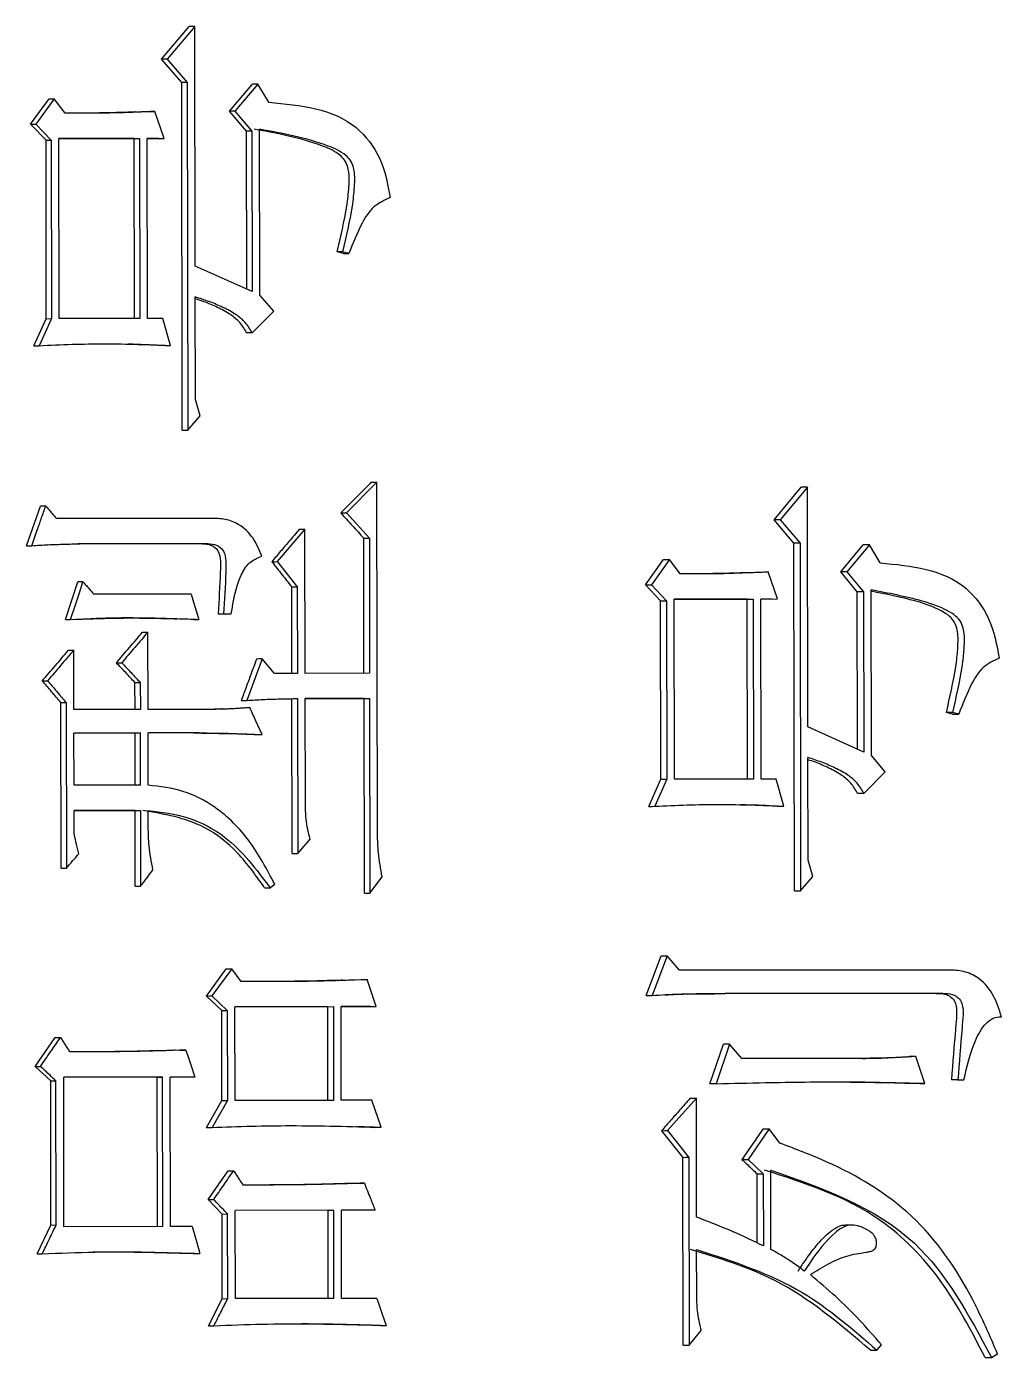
# Model space of a CAD drawing. Header units: millimetres. Extents: x 2104 to 4053, y 855 to 2233.
# Drawn here: x 2968.99 to 2974.85, y 1054.71 to 1062.7 of the extents above; entities that cross this region are included whole.
import ezdxf

# ---------------------------------------------------------------- set-up
doc = ezdxf.new("R2010")
doc.units = ezdxf.units.MM

msp = doc.modelspace()

# ---------------------------------------------------------------- linework, layer by layer
at = {"color": 7, "linetype": 'Continuous', "lineweight": 25}
for p, q in [((2969.8046, 1062.5059), (2969.9708, 1062.7008)), ((2970.0033, 1062.701), (2969.8369, 1062.5061)), ((2970.0057, 1061.2623), (2970.0033, 1062.701)), ((2969.8369, 1062.5061), (2969.8046, 1062.5059)), ((2969.9251, 1062.3654), (2969.8046, 1062.5059)), ((2969.8369, 1062.5061), (2969.9575, 1062.3656)), ((2969.9287, 1060.2777), (2969.9251, 1062.3654)), ((2969.9575, 1062.3656), (2969.9611, 1060.2779)), ((2970.212, 1062.1926), (2970.3502, 1062.355)), ((2970.3832, 1062.3553), (2970.2448, 1062.1929)), ((2970.4481, 1062.2472), (2970.3832, 1062.3553)), ((2969.0171, 1062.1156), (2969.1283, 1062.2672)), ((2969.1597, 1062.2674), (2969.0483, 1062.1159)), ((2969.2249, 1062.181), (2969.1597, 1062.2674)), ((2969.8191, 1062.0302), (2969.7632, 1062.1924)), ((2970.2448, 1062.1929), (2970.212, 1062.1926)), ((2970.3138, 1062.0738), (2970.212, 1062.1926)), ((2970.2448, 1062.1929), (2970.3467, 1062.074)), ((2969.1101, 1062.0184), (2969.0171, 1062.1156)), ((2969.0483, 1062.1159), (2969.1415, 1062.0186)), ((2969.6324, 1062.1883), (2969.7311, 1062.1921)), ((2970.3154, 1061.1258), (2970.3138, 1062.0738)), ((2970.3467, 1062.074), (2970.3483, 1061.1113)), ((2970.3946, 1061.0897), (2970.3929, 1062.0849)), ((2969.112, 1060.9475), (2969.1101, 1062.0184)), ((2969.1415, 1062.0186), (2969.1433, 1060.9477)), ((2969.188, 1062.0295), (2969.6708, 1062.03)), ((2969.6387, 1062.0298), (2969.188, 1062.0293)), ((2969.1898, 1060.9477), (2969.188, 1062.0295)), ((2969.6387, 1062.0298), (2969.6708, 1062.03)), ((2969.6406, 1060.948), (2969.6387, 1062.0298)), ((2969.6708, 1062.03), (2969.6726, 1060.9483)), ((2969.7172, 1062.03), (2969.8191, 1062.0302)), ((2969.719, 1060.9483), (2969.7172, 1062.03)), ((2969.7869, 1062.0299), (2969.7172, 1062.0299)), ((2969.7869, 1062.0299), (2969.8191, 1062.0302)), ((2970.8959, 1061.3388), (2970.859, 1061.3496)), ((2970.3483, 1061.1113), (2970.0057, 1061.2623)), ((2970.0071, 1060.4619), (2970.006, 1061.0784)), ((2970.4779, 1060.9924), (2970.3946, 1061.0897)), ((2969.0379, 1060.7851), (2969.112, 1060.9475)), ((2969.1433, 1060.9477), (2969.0692, 1060.7854)), ((2969.112, 1060.9475), (2969.1433, 1060.9477)), ((2969.6726, 1060.9483), (2969.1898, 1060.9477)), ((2969.8117, 1060.9484), (2969.719, 1060.9483)), ((2969.8583, 1060.7862), (2969.8117, 1060.9484)), ((2970.3487, 1060.8625), (2970.4779, 1060.9924)), ((2970.3487, 1060.8624), (2970.3158, 1060.8622)), ((2969.826, 1060.786), (2969.8583, 1060.7862)), ((2970.035, 1060.3645), (2970.0071, 1060.4619)), ((2969.9611, 1060.2779), (2970.035, 1060.3645)), ((2969.9287, 1060.2777), (2969.9611, 1060.2779)), ((2971.0978, 1059.9654), (2970.9138, 1059.7813)), ((2971.1014, 1057.856), (2971.0978, 1059.9654)), ((2973.4831, 1059.7405), (2973.6462, 1059.9353)), ((2973.6834, 1059.9356), (2973.5201, 1059.7407)), ((2973.6859, 1058.4969), (2973.6834, 1059.9356)), ((2968.9935, 1059.5844), (2969.0767, 1059.8224)), ((2970.1009, 1059.748), (2969.1733, 1059.747)), ((2970.9138, 1059.7813), (2971.0523, 1059.63)), ((2973.5201, 1059.7407), (2973.4831, 1059.7405)), ((2973.6014, 1059.5999), (2973.4831, 1059.7405)), ((2973.5201, 1059.7407), (2973.6386, 1059.6002)), ((2970.6648, 1059.6837), (2970.4989, 1059.4888)), ((2970.6663, 1058.8183), (2970.6648, 1059.6837)), ((2970.05, 1059.5963), (2969.3026, 1059.5955)), ((2970.0826, 1059.5966), (2969.3129, 1059.5957)), ((2970.0502, 1059.5963), (2970.0827, 1059.5966)), ((2971.0198, 1058.8185), (2971.0184, 1059.6298)), ((2971.0523, 1059.63), (2971.0537, 1058.8187)), ((2973.6049, 1057.5122), (2973.6014, 1059.5999)), ((2973.6386, 1059.6002), (2973.6421, 1057.5124)), ((2973.8828, 1059.4271), (2974.0184, 1059.5895)), ((2974.0562, 1059.5898), (2973.9204, 1059.4274)), ((2974.1198, 1059.4817), (2974.0562, 1059.5898)), ((2970.4989, 1059.4888), (2970.6193, 1059.3375)), ((2972.7101, 1059.3503), (2972.8193, 1059.5018)), ((2972.8554, 1059.5021), (2972.7461, 1059.3505)), ((2972.9195, 1059.4156), (2972.8554, 1059.5021)), ((2973.3069, 1059.4226), (2973.411, 1059.4267)), ((2973.5028, 1059.2647), (2973.4479, 1059.4269)), ((2973.9204, 1059.4274), (2973.8828, 1059.4271)), ((2973.9827, 1059.3082), (2973.8828, 1059.4271)), ((2973.9204, 1059.4274), (2974.0204, 1059.3085)), ((2969.2264, 1059.1411), (2969.3003, 1059.3683)), ((2970.5869, 1058.8182), (2970.586, 1059.3373)), ((2970.6193, 1059.3375), (2970.6202, 1058.8183)), ((2972.8014, 1059.253), (2972.7101, 1059.3503)), ((2972.7461, 1059.3505), (2972.8376, 1059.2532)), ((2974.0674, 1058.3241), (2974.0657, 1059.3193)), ((2969.9813, 1059.2936), (2969.397, 1059.2929)), ((2972.8033, 1058.1821), (2972.8014, 1059.253)), ((2972.8376, 1059.2532), (2972.8394, 1058.1823)), ((2972.8832, 1059.2641), (2973.3572, 1059.2646)), ((2973.3203, 1059.2643), (2972.8832, 1059.2639)), ((2972.8851, 1058.1824), (2972.8832, 1059.2641)), ((2973.3203, 1059.2643), (2973.3572, 1059.2646)), ((2973.3222, 1058.1826), (2973.3203, 1059.2643)), ((2973.3572, 1059.2646), (2973.359, 1058.1828)), ((2973.4027, 1059.2646), (2973.5028, 1059.2647)), ((2973.4045, 1058.1829), (2973.4027, 1059.2646)), ((2973.4657, 1059.2645), (2973.4027, 1059.2644)), ((2973.4657, 1059.2645), (2973.5028, 1059.2647)), ((2973.9843, 1058.3627), (2973.9827, 1059.3082)), ((2974.0204, 1059.3085), (2974.022, 1058.3457)), ((2970.1759, 1059.1748), (2970.1432, 1059.1745)), ((2970.1894, 1059.1746), (2970.1432, 1059.1745)), ((2970.1759, 1059.1748), (2970.2221, 1059.1748)), ((2970.1894, 1059.1746), (2970.2221, 1059.1748)), ((2969.2264, 1059.1411), (2969.2579, 1059.1413)), ((2969.9953, 1059.1419), (2969.8939, 1059.1456)), ((2969.9953, 1059.1419), (2970.0278, 1059.1422)), ((2969.723, 1058.601), (2969.7222, 1059.0661)), ((2969.2453, 1058.9572), (2969.2768, 1058.9575)), ((2969.2774, 1058.6005), (2969.2768, 1058.9575)), ((2970.4075, 1058.9046), (2970.3155, 1058.6557)), ((2970.4816, 1058.8181), (2970.4075, 1058.9046)), ((2969.6446, 1058.6007), (2969.6443, 1058.763)), ((2969.6763, 1058.7632), (2969.6766, 1058.6009)), ((2970.6202, 1058.8183), (2970.4816, 1058.8181)), ((2971.0537, 1058.8187), (2970.6663, 1058.8183)), ((2969.2011, 1057.6483), (2969.1994, 1058.6435)), ((2969.2309, 1058.6437), (2969.2326, 1057.6485)), ((2969.6766, 1058.6009), (2969.2774, 1058.6005)), ((2970.0288, 1058.6013), (2969.723, 1058.601)), ((2970.5887, 1057.7363), (2970.5871, 1058.6666)), ((2970.6204, 1058.6668), (2970.622, 1057.7366)), ((2970.6666, 1058.6669), (2971.0539, 1058.6673)), ((2971.0201, 1058.6671), (2970.6666, 1058.6667)), ((2970.6676, 1058.0395), (2970.6666, 1058.6669)), ((2971.0201, 1058.6671), (2971.0539, 1058.6673)), ((2971.0221, 1057.4988), (2971.0201, 1058.6671)), ((2971.0539, 1058.6673), (2971.0559, 1057.499)), ((2974.5536, 1058.5732), (2974.5174, 1058.584)), ((2969.2777, 1058.4599), (2969.6769, 1058.4603)), ((2969.6448, 1058.4601), (2969.2777, 1058.4597)), ((2969.2782, 1058.1462), (2969.2777, 1058.4599)), ((2969.6769, 1058.4603), (2969.6448, 1058.4601)), ((2969.6453, 1058.1464), (2969.6448, 1058.4601)), ((2969.6774, 1058.1466), (2969.6769, 1058.4603)), ((2970.029, 1058.4607), (2969.7232, 1058.4603)), ((2969.9965, 1058.4604), (2969.7232, 1058.4602)), ((2969.7238, 1058.1466), (2969.7232, 1058.4603)), ((2969.9965, 1058.4604), (2970.029, 1058.4607)), ((2970.0448, 1058.4598), (2969.9965, 1058.4604)), ((2974.022, 1058.3457), (2973.6859, 1058.4969)), ((2973.6872, 1057.6964), (2973.6862, 1058.313)), ((2974.1491, 1058.2269), (2974.0674, 1058.3241)), ((2974.0224, 1058.0969), (2974.1491, 1058.2269)), ((2969.6774, 1058.1466), (2969.2782, 1058.1462)), ((2972.7306, 1058.0198), (2972.8033, 1058.1821)), ((2972.8394, 1058.1823), (2972.7667, 1058.02)), ((2972.8033, 1058.1821), (2972.8394, 1058.1823)), ((2973.359, 1058.1828), (2972.8851, 1058.1824)), ((2973.4955, 1058.183), (2973.4045, 1058.1829)), ((2973.5413, 1058.0208), (2973.4955, 1058.183)), ((2974.0224, 1058.0969), (2973.9847, 1058.0967)), ((2969.2785, 1057.9947), (2969.6777, 1057.9952)), ((2969.6456, 1057.9949), (2969.2785, 1057.9945)), ((2969.2787, 1057.8541), (2969.2785, 1057.9947)), ((2969.6456, 1057.9949), (2969.6777, 1057.9952)), ((2969.6464, 1057.5406), (2969.6456, 1057.9949)), ((2969.6777, 1057.9952), (2969.6784, 1057.5408)), ((2969.7242, 1057.8979), (2969.724, 1057.9952)), ((2973.5042, 1058.0205), (2973.5413, 1058.0208)), ((2970.622, 1057.7366), (2970.6957, 1057.8232)), ((2970.5887, 1057.7363), (2970.622, 1057.7366)), ((2969.2011, 1057.6483), (2969.2326, 1057.6485)), ((2973.7147, 1057.5991), (2973.6872, 1057.6964)), ((2971.0559, 1057.499), (2971.1294, 1057.5965)), ((2973.6421, 1057.5124), (2973.7147, 1057.5991)), ((2969.6464, 1057.5406), (2969.6784, 1057.5408)), ((2970.423, 1057.5306), (2970.4561, 1057.5308)), ((2971.0221, 1057.4988), (2971.0559, 1057.499)), ((2973.6049, 1057.5122), (2973.6421, 1057.5124)), ((2972.7143, 1056.8839), (2972.8051, 1057.122)), ((2972.8412, 1057.1222), (2972.7503, 1056.8842)), ((2972.9144, 1057.0358), (2972.8412, 1057.1222)), ((2970.0731, 1056.8812), (2970.193, 1057.0436)), ((2970.2258, 1057.0438), (2970.1058, 1056.8814)), ((2970.2814, 1056.9682), (2970.2258, 1057.0438)), ((2974.5404, 1057.0373), (2972.9144, 1057.0358)), ((2970.8659, 1056.9752), (2971.0045, 1056.9795)), ((2971.0939, 1056.8176), (2971.0384, 1056.9798)), ((2970.1657, 1056.7948), (2970.0731, 1056.8812)), ((2970.1058, 1056.8814), (2970.1984, 1056.795)), ((2972.7143, 1056.8839), (2972.7503, 1056.8842)), ((2973.1516, 1056.8952), (2973.1265, 1056.8952)), ((2974.4571, 1056.8964), (2973.1516, 1056.8952)), ((2973.1516, 1056.8952), (2973.1882, 1056.8954)), ((2974.4954, 1056.8967), (2973.1882, 1056.8954)), ((2974.4588, 1056.8964), (2974.4971, 1056.8967)), ((2970.1666, 1056.2539), (2970.1657, 1056.7948)), ((2970.1984, 1056.795), (2970.1994, 1056.2541)), ((2970.2447, 1056.8167), (2970.8358, 1056.8173)), ((2970.8023, 1056.8171), (2970.2447, 1056.8165)), ((2970.2456, 1056.2542), (2970.2447, 1056.8167)), ((2970.8023, 1056.8171), (2970.8358, 1056.8173)), ((2970.8032, 1056.2546), (2970.8023, 1056.8171)), ((2970.8358, 1056.8173), (2970.8368, 1056.2548)), ((2970.8819, 1056.8174), (2971.0939, 1056.8176)), ((2970.8829, 1056.2549), (2970.8819, 1056.8174)), ((2971.06, 1056.8173), (2970.8819, 1056.8172)), ((2971.06, 1056.8173), (2971.0939, 1056.8176)), ((2969.0453, 1056.4582), (2969.1657, 1056.6314)), ((2969.9165, 1056.5565), (2969.9489, 1056.5567)), ((2973.0979, 1056.3543), (2973.1794, 1056.5923)), ((2973.216, 1056.5926), (2973.1344, 1056.3545)), ((2973.289, 1056.5061), (2973.216, 1056.5926)), ((2969.0453, 1056.4582), (2969.0766, 1056.4584)), ((2969.1383, 1056.3718), (2969.0453, 1056.4582)), ((2974.0342, 1056.5068), (2973.289, 1056.5061)), ((2974.3332, 1056.5179), (2974.2951, 1056.5177)), ((2974.3878, 1056.3557), (2974.3332, 1056.5179)), ((2969.1383, 1056.3718), (2969.1697, 1056.372)), ((2969.1398, 1055.5064), (2969.1383, 1056.3718)), ((2969.1712, 1055.5066), (2969.1697, 1056.372)), ((2969.8102, 1056.3943), (2969.2162, 1056.3937)), ((2969.778, 1056.3941), (2969.2162, 1056.3935)), ((2969.2177, 1055.4959), (2969.2162, 1056.3937)), ((2969.778, 1056.3941), (2969.8102, 1056.3943)), ((2969.7795, 1055.4963), (2969.778, 1056.3941)), ((2969.8117, 1055.4965), (2969.8102, 1056.3943)), ((2970.0047, 1056.3945), (2969.8565, 1056.3944)), ((2969.8581, 1055.4966), (2969.8565, 1056.3944)), ((2969.9723, 1056.3943), (2969.8565, 1056.3942)), ((2970.0047, 1056.3945), (2969.9723, 1056.3943)), ((2974.5867, 1056.3775), (2974.5483, 1056.3773)), ((2974.5844, 1056.3773), (2974.5483, 1056.3773)), ((2974.5844, 1056.3773), (2974.6229, 1056.3776)), ((2974.5867, 1056.3775), (2974.6229, 1056.3776)), ((2973.1344, 1056.3545), (2973.0979, 1056.3543)), ((2974.3878, 1056.3557), (2974.3496, 1056.3555)), ((2970.0745, 1056.0915), (2970.1666, 1056.2539)), ((2970.1994, 1056.2541), (2970.1071, 1056.0918)), ((2970.1666, 1056.2539), (2970.1994, 1056.2541)), ((2970.8368, 1056.2548), (2970.2456, 1056.2542)), ((2971.0672, 1056.255), (2970.8829, 1056.2549)), ((2971.1228, 1056.0928), (2971.0672, 1056.255)), ((2973.0161, 1056.2678), (2972.843, 1056.073)), ((2973.0173, 1055.5539), (2973.0161, 1056.2678)), ((2971.0888, 1056.0926), (2971.1228, 1056.0928)), ((2972.843, 1056.073), (2972.9711, 1055.9108)), ((2973.4536, 1056.0844), (2973.3265, 1055.9004)), ((2973.5174, 1055.9979), (2973.4536, 1056.0844)), ((2972.9366, 1054.7856), (2972.9347, 1055.9106)), ((2972.9711, 1055.9108), (2972.973, 1054.7858)), ((2973.3265, 1055.9004), (2973.4177, 1055.8139)), ((2970.0845, 1055.6589), (2970.2043, 1055.8321)), ((2973.3815, 1055.3984), (2973.3808, 1055.8137)), ((2973.4177, 1055.8139), (2973.4184, 1055.3812)), ((2973.4639, 1055.3596), (2973.4631, 1055.8356)), ((2970.9428, 1055.7559), (2970.9882, 1055.7572)), ((2970.9882, 1055.7572), (2971.022, 1055.7574)), ((2970.0845, 1055.6589), (2970.1171, 1055.6591)), ((2970.1678, 1055.5724), (2970.0845, 1055.6589)), ((2970.1678, 1055.5724), (2970.2005, 1055.5726)), ((2970.1687, 1055.064), (2970.1678, 1055.5724)), ((2970.2014, 1055.0642), (2970.2005, 1055.5726)), ((2970.8379, 1055.595), (2970.2467, 1055.5943)), ((2970.8043, 1055.5947), (2970.2467, 1055.5941)), ((2970.2476, 1055.0643), (2970.2467, 1055.5943)), ((2970.8043, 1055.5947), (2970.8379, 1055.595)), ((2970.8052, 1055.0647), (2970.8043, 1055.5947)), ((2970.8388, 1055.0649), (2970.8379, 1055.595)), ((2971.0868, 1055.5952), (2970.884, 1055.595)), ((2970.8849, 1055.065), (2970.884, 1055.595)), ((2971.0529, 1055.595), (2970.884, 1055.5948)), ((2971.0868, 1055.5952), (2971.0529, 1055.595)), ((2969.0565, 1055.3332), (2969.1398, 1055.5064)), ((2969.1398, 1055.5064), (2969.1712, 1055.5066)), ((2969.8117, 1055.4965), (2969.2177, 1055.4959)), ((2969.9877, 1055.4967), (2969.8581, 1055.4966)), ((2973.9491, 1055.5062), (2973.9112, 1055.5059)), ((2970.0018, 1055.3343), (2970.0343, 1055.3345)), ((2973.0181, 1055.0888), (2973.0176, 1055.3591)), ((2970.0858, 1054.9017), (2970.1687, 1055.064)), ((2970.1687, 1055.064), (2970.2014, 1055.0642)), ((2970.8388, 1055.0649), (2970.2476, 1055.0643)), ((2971.0969, 1055.0652), (2970.8849, 1055.065)), ((2971.1185, 1054.9027), (2971.1524, 1054.903)), ((2972.973, 1054.7858), (2973.0458, 1054.8724)), ((2972.9366, 1054.7856), (2972.973, 1054.7858)), ((2974.1007, 1054.7545), (2974.1278, 1054.787)), ((2974.0628, 1054.7542), (2974.1006, 1054.7545)), ((2974.7496, 1054.7116), (2974.7883, 1054.7119)), ((2974.7883, 1054.7119), (2974.8243, 1054.7335))]:
    msp.add_line(p, q, dxfattribs=at)
at = {"color": 7, "linetype": 'Continuous', "lineweight": 25, "flags": 128}
for points in [[(2970.0033, 1062.701), (2969.9851, 1062.7009), (2969.9708, 1062.7008)], [(2969.9575, 1062.3656), (2969.9394, 1062.3655), (2969.9251, 1062.3654)], [(2970.3832, 1062.3553), (2970.3647, 1062.3552), (2970.3502, 1062.355)], [(2969.1283, 1062.2672), (2969.1459, 1062.2673), (2969.1597, 1062.2674)], [(2969.7311, 1062.1921), (2969.7491, 1062.1923), (2969.7632, 1062.1924)], [(2969.0171, 1062.1156), (2969.0346, 1062.1158), (2969.0483, 1062.1159)], [(2970.3467, 1062.074), (2970.3282, 1062.0739), (2970.3138, 1062.0738)], [(2969.1101, 1062.0184), (2969.1277, 1062.0185), (2969.1415, 1062.0186)], [(2970.8927, 1061.3498), (2970.879, 1061.3497), (2970.869, 1061.3496), (2970.859, 1061.3496)], [(2970.8959, 1061.3388), (2970.9095, 1061.3389), (2970.9195, 1061.339), (2970.9295, 1061.339)], [(2969.0379, 1060.7851), (2969.0555, 1060.7853), (2969.0692, 1060.7854)], [(2971.0639, 1059.9652), (2971.0828, 1059.9653), (2971.0978, 1059.9654)], [(2973.6834, 1059.9356), (2973.6626, 1059.9354), (2973.6462, 1059.9353)], [(2969.1081, 1059.8227), (2969.0905, 1059.8225), (2969.0767, 1059.8224)], [(2970.8801, 1059.7811), (2970.899, 1059.7812), (2970.9138, 1059.7813)], [(2970.6315, 1059.6835), (2970.6502, 1059.6836), (2970.6648, 1059.6837)], [(2968.9935, 1059.5844), (2969.011, 1059.5845), (2969.0248, 1059.5846)], [(2971.0184, 1059.6298), (2971.0374, 1059.6299), (2971.0523, 1059.63)], [(2973.6386, 1059.6002), (2973.6177, 1059.6), (2973.6014, 1059.5999)], [(2974.0562, 1059.5898), (2974.035, 1059.5896), (2974.0184, 1059.5895)], [(2970.4658, 1059.4886), (2970.4844, 1059.4887), (2970.4989, 1059.4888)], [(2972.8193, 1059.5018), (2972.8395, 1059.502), (2972.8554, 1059.5021)], [(2973.411, 1059.4267), (2973.4317, 1059.4268), (2973.4479, 1059.4269)], [(2969.2579, 1059.1413), (2969.2887, 1059.2359), (2969.3103, 1059.3022), (2969.3319, 1059.3686)], [(2969.3319, 1059.3686), (2969.3142, 1059.3684), (2969.3003, 1059.3683)], [(2970.586, 1059.3373), (2970.6046, 1059.3374), (2970.6193, 1059.3375)], [(2972.7101, 1059.3503), (2972.7303, 1059.3504), (2972.7461, 1059.3505)], [(2969.9813, 1059.2936), (2969.9959, 1059.246), (2970.0119, 1059.1941), (2970.0278, 1059.1422)], [(2972.8014, 1059.253), (2972.8217, 1059.2531), (2972.8376, 1059.2532)], [(2974.0204, 1059.3085), (2973.9993, 1059.3083), (2973.9827, 1059.3082)], [(2969.6901, 1059.0659), (2969.7081, 1059.066), (2969.7222, 1059.0661)], [(2969.5329, 1058.8818), (2969.5508, 1058.8819), (2969.5648, 1058.8821)], [(2970.4075, 1058.9046), (2970.3891, 1058.9045), (2970.3745, 1058.9044)], [(2969.0878, 1058.7732), (2969.1054, 1058.7733), (2969.1191, 1058.7734)], [(2969.6443, 1058.763), (2969.6622, 1058.7631), (2969.6763, 1058.7632)], [(2969.1994, 1058.6435), (2969.2171, 1058.6436), (2969.2309, 1058.6437)], [(2970.2826, 1058.6555), (2970.301, 1058.6556), (2970.3155, 1058.6557)], [(2970.3012, 1058.6122), (2970.3196, 1058.6123), (2970.3341, 1058.6124)], [(2974.5558, 1058.5842), (2974.5402, 1058.5841), (2974.5288, 1058.5841), (2974.5174, 1058.584)], [(2974.5536, 1058.5732), (2974.5692, 1058.5733), (2974.5806, 1058.5734), (2974.592, 1058.5734)], [(2970.4083, 1058.4503), (2970.3898, 1058.4501), (2970.3753, 1058.45)], [(2972.7306, 1058.0198), (2972.7508, 1058.0199), (2972.7667, 1058.02)], [(2969.3068, 1057.7351), (2969.2953, 1057.7837), (2969.287, 1057.8189), (2969.2787, 1057.8541)], [(2970.4561, 1057.5308), (2970.4699, 1057.5417), (2970.4838, 1057.5525)], [(2972.8051, 1057.122), (2972.8253, 1057.1221), (2972.8412, 1057.1222)], [(2970.193, 1057.0436), (2970.2114, 1057.0437), (2970.2258, 1057.0438)], [(2971.0045, 1056.9795), (2971.0235, 1056.9797), (2971.0384, 1056.9798)], [(2970.0731, 1056.8812), (2970.0914, 1056.8813), (2970.1058, 1056.8814)], [(2970.1657, 1056.7948), (2970.184, 1056.7949), (2970.1984, 1056.795)], [(2969.1657, 1056.6314), (2969.1833, 1056.6316), (2969.1972, 1056.6317)], [(2969.9489, 1056.5567), (2969.9651, 1056.5098), (2969.9813, 1056.4628), (2970.0047, 1056.3945)], [(2973.216, 1056.5926), (2973.1955, 1056.5924), (2973.1794, 1056.5923)], [(2972.9797, 1056.2676), (2973, 1056.2677), (2973.0161, 1056.2678)], [(2970.0745, 1056.0915), (2970.0928, 1056.0917), (2970.1071, 1056.0918)], [(2972.8069, 1056.0727), (2972.8271, 1056.0729), (2972.843, 1056.073)], [(2973.4166, 1056.0841), (2973.4373, 1056.0843), (2973.4536, 1056.0844)], [(2972.9711, 1055.9108), (2972.9507, 1055.9107), (2972.9347, 1055.9106)], [(2973.2897, 1055.9001), (2973.3103, 1055.9003), (2973.3265, 1055.9004)], [(2970.2043, 1055.8321), (2970.2227, 1055.8322), (2970.2371, 1055.8323)], [(2973.3808, 1055.8137), (2973.4014, 1055.8138), (2973.4177, 1055.8139)], [(2969.9877, 1055.4967), (2970.0015, 1055.4488), (2970.0152, 1055.401), (2970.0343, 1055.3345)], [(2969.0565, 1055.3332), (2969.074, 1055.3334), (2969.0878, 1055.3335)], [(2971.0969, 1055.0652), (2971.113, 1055.0182), (2971.1291, 1054.9712), (2971.1524, 1054.903)], [(2970.0858, 1054.9017), (2970.104, 1054.9018), (2970.1184, 1054.9019)]]:
    msp.add_lwpolyline(points, dxfattribs=at)
at = {"color": 7, "linetype": 'Continuous', "lineweight": 25}
for points, knots in [([(2969.7632, 1062.1924), (2969.693, 1062.1889), (2969.5683, 1062.1827), (2969.3888, 1062.1807), (2969.2795, 1062.1809), (2969.2249, 1062.181)], [0, 0, 0, 0, 0.39197, 0.69595, 1, 1, 1, 1]), ([(2970.4481, 1062.2472), (2970.6395, 1062.2292), (2970.9091, 1062.204), (2971.1319, 1061.915), (2971.1622, 1061.756), (2971.1777, 1061.6746)], [0, 0, 0, 0, 0.544628, 0.767125, 1, 1, 1, 1]), ([(2969.6519, 1062.1887), (2969.6519, 1062.1887), (2969.6519, 1062.1887), (2969.6515, 1062.1887), (2969.6494, 1062.1886), (2969.5931, 1062.1864), (2969.4823, 1062.1829), (2969.3681, 1062.1815), (2969.3013, 1062.1811), (2969.2724, 1062.181), (2969.2597, 1062.181), (2969.2551, 1062.1809), (2969.2542, 1062.1809), (2969.2534, 1062.1809)], [0, 0, 0, 0, 0.000511, 0.001893, 0.008249, 0.026235, 0.445153, 0.698737, 0.824843, 0.901235, 0.920214, 0.937388, 1, 1, 1, 1]), ([(2970.859, 1061.3496), (2970.8807, 1061.4404), (2970.9114, 1061.5691), (2970.9309, 1061.7388), (2970.9332, 1061.8338), (2970.9075, 1061.8984), (2970.8579, 1061.948), (2970.6764, 1062.028), (2970.4987, 1062.0598), (2970.3599, 1062.0846)], [0, 0, 0, 0, 0.238634, 0.338047, 0.438194, 0.475532, 0.512995, 0.619423, 1, 1, 1, 1]), ([(2970.8927, 1061.3498), (2970.9144, 1061.4406), (2970.9451, 1061.5693), (2970.9646, 1061.7389), (2970.9669, 1061.8339), (2970.9413, 1061.8985), (2970.8918, 1061.9481), (2970.71, 1062.0282), (2970.5321, 1062.06), (2970.3929, 1062.0849)], [0, 0, 0, 0, 0.238484, 0.337767, 0.437779, 0.475122, 0.512592, 0.618724, 1, 1, 1, 1]), ([(2971.1777, 1061.6746), (2971.1428, 1061.659), (2971.0713, 1061.6269), (2970.992, 1061.4993), (2970.9534, 1061.4002), (2970.9295, 1061.339)], [0, 0, 0, 0, 0.2676, 0.548585, 1, 1, 1, 1]), ([(2970.9295, 1061.339), (2970.9265, 1061.3399), (2970.9188, 1061.3422), (2970.9065, 1061.3458), (2970.8973, 1061.3485), (2970.8927, 1061.3498)], [0, 0, 0, 0, 0.249993, 0.625002, 1, 1, 1, 1]), ([(2970.3487, 1060.8624), (2970.3358, 1060.8841), (2970.3103, 1060.9269), (2970.2479, 1060.9773), (2970.1737, 1061.0165), (2970.0908, 1061.051), (2970.0343, 1061.0693), (2970.006, 1061.0784)], [0, 0, 0, 0, 0.176065, 0.348002, 0.566634, 0.783694, 1, 1, 1, 1]), ([(2970.3158, 1060.8622), (2970.3029, 1060.8838), (2970.2774, 1060.9266), (2970.2151, 1060.9771), (2970.141, 1061.0162), (2970.0689, 1061.0466), (2970.0233, 1061.0615), (2970.006, 1061.0672)], [0, 0, 0, 0, 0.1921901, 0.3798102, 0.6183273, 0.855105, 1, 1, 1, 1]), ([(2969.0692, 1060.7854), (2969.1349, 1060.7884), (2969.2664, 1060.7946), (2969.4637, 1060.7979), (2969.6611, 1060.7941), (2969.7926, 1060.7888), (2969.8583, 1060.7862)], [0, 0, 0, 0, 0.249584, 0.499194, 0.74954, 1, 1, 1, 1]), ([(2969.826, 1060.786), (2969.7612, 1060.7892), (2969.6868, 1060.7929), (2969.6123, 1060.7939), (2969.6028, 1060.794)], [0, 0, 0, 0, 0.8722644, 1, 1, 1, 1]), ([(2971.0639, 1059.9652), (2971.041, 1059.9423), (2970.999, 1059.9002), (2970.9378, 1059.8388), (2970.8993, 1059.8003), (2970.8801, 1059.7811)], [0, 0, 0, 0, 0.37251, 0.686255, 1, 1, 1, 1]), ([(2969.0248, 1059.5846), (2969.0357, 1059.6159), (2969.0551, 1059.6712), (2969.0828, 1059.7505), (2969.0996, 1059.7986), (2969.1081, 1059.8227)], [0, 0, 0, 0, 0.394054, 0.697027, 1, 1, 1, 1]), ([(2969.1081, 1059.8227), (2969.1135, 1059.8164), (2969.1244, 1059.8037), (2969.1407, 1059.7848), (2969.157, 1059.7659), (2969.1678, 1059.7533), (2969.1733, 1059.747)], [0, 0, 0, 0, 0.25, 0.5, 0.75, 1, 1, 1, 1]), ([(2970.4065, 1059.5212), (2970.3906, 1059.5593), (2970.3593, 1059.6343), (2970.2784, 1059.7121), (2970.1872, 1059.7474), (2970.1296, 1059.7478), (2970.1009, 1059.748)], [0, 0, 0, 0, 0.2915358, 0.5725288, 0.7872385, 1, 1, 1, 1]), ([(2970.8801, 1059.7811), (2970.9032, 1059.7559), (2970.9493, 1059.7054), (2970.9954, 1059.655), (2971.0184, 1059.6298)], [0, 0, 0, 0, 0.5, 1, 1, 1, 1]), ([(2970.6315, 1059.6835), (2970.6105, 1059.6587), (2970.5724, 1059.6139), (2970.5171, 1059.5489), (2970.4829, 1059.5087), (2970.4658, 1059.4886)], [0, 0, 0, 0, 0.380988, 0.690494, 1, 1, 1, 1]), ([(2969.0248, 1059.5846), (2969.0576, 1059.5867), (2969.1221, 1059.5907), (2969.2182, 1059.5941), (2969.2813, 1059.5952), (2969.3129, 1059.5957)], [0, 0, 0, 0, 0.342501, 0.6712, 1, 1, 1, 1]), ([(2970.05, 1059.5963), (2970.0674, 1059.5955), (2970.1025, 1059.5938), (2970.1505, 1059.5552), (2970.1591, 1059.4905), (2970.1554, 1059.3646), (2970.1486, 1059.2586), (2970.1432, 1059.1745)], [0, 0, 0, 0, 0.110602, 0.223798, 0.354665, 0.487682, 1, 1, 1, 1]), ([(2970.0826, 1059.5966), (2970.1, 1059.5957), (2970.1351, 1059.5941), (2970.1832, 1059.5554), (2970.1918, 1059.4907), (2970.1882, 1059.3648), (2970.1813, 1059.2589), (2970.1759, 1059.1748)], [0, 0, 0, 0, 0.110716, 0.223974, 0.35482, 0.487804, 1, 1, 1, 1]), ([(2970.2221, 1059.1748), (2970.2357, 1059.2538), (2970.2545, 1059.3631), (2970.3257, 1059.4892), (2970.3801, 1059.5107), (2970.4065, 1059.5212)], [0, 0, 0, 0, 0.573316, 0.79235, 1, 1, 1, 1]), ([(2970.4658, 1059.4886), (2970.476, 1059.4758), (2970.4962, 1059.4503), (2970.5363, 1059.3999), (2970.5662, 1059.3622), (2970.586, 1059.3373)], [0, 0, 0, 0, 0.252881, 0.505763, 1, 1, 1, 1]), ([(2974.1198, 1059.4816), (2974.3075, 1059.4637), (2974.572, 1059.4384), (2974.7904, 1059.1494), (2974.8201, 1058.9903), (2974.8353, 1058.909)], [0, 0, 0, 0, 0.544628, 0.767125, 1, 1, 1, 1]), ([(2973.4479, 1059.4269), (2973.379, 1059.4235), (2973.2566, 1059.4173), (2973.0804, 1059.4154), (2972.9731, 1059.4155), (2972.9195, 1059.4156)], [0, 0, 0, 0, 0.39197, 0.69595, 1, 1, 1, 1]), ([(2973.3201, 1059.4227), (2973.3201, 1059.4227), (2973.3201, 1059.4227), (2973.3191, 1059.4226), (2973.2747, 1059.421), (2973.1587, 1059.4172), (2973.0491, 1059.416), (2972.984, 1059.4157), (2972.9599, 1059.4156), (2972.9509, 1059.4156), (2972.9486, 1059.4156), (2972.9482, 1059.4155), (2972.9479, 1059.4155)], [0, 0, 0, 0, 0.0029671, 0.0079837, 0.0138587, 0.4315314, 0.7221902, 0.8365004, 0.9048639, 0.9215303, 0.9383366, 1, 1, 1, 1]), ([(2969.3319, 1059.3686), (2969.3373, 1059.3623), (2969.3482, 1059.3497), (2969.3645, 1059.3308), (2969.3807, 1059.3118), (2969.3916, 1059.2992), (2969.397, 1059.2929)], [0, 0, 0, 0, 0.25, 0.5, 0.75, 1, 1, 1, 1]), ([(2974.5558, 1058.5842), (2974.577, 1058.6748), (2974.6026, 1058.7843), (2974.6215, 1058.9268), (2974.628, 1059.0079), (2974.6245, 1059.0881), (2974.5934, 1059.1481), (2974.5126, 1059.2081), (2974.3337, 1059.2682), (2974.1685, 1059.2997), (2974.0657, 1059.3193)], [0, 0, 0, 0, 0.23813, 0.287988, 0.366961, 0.446683, 0.487555, 0.537236, 0.712014, 1, 1, 1, 1]), ([(2974.5174, 1058.584), (2974.5386, 1058.6745), (2974.5642, 1058.7841), (2974.583, 1058.9266), (2974.5896, 1059.0077), (2974.586, 1059.0879), (2974.555, 1059.1479), (2974.4742, 1059.2079), (2974.3079, 1059.2641), (2974.1556, 1059.2935), (2974.0657, 1059.3108)], [0, 0, 0, 0, 0.247038, 0.298797, 0.38071, 0.463398, 0.505815, 0.557369, 0.738664, 1, 1, 1, 1]), ([(2969.2579, 1059.1413), (2969.3388, 1059.1456), (2969.5076, 1059.1544), (2969.7204, 1059.1525), (2969.8961, 1059.1471), (2969.9839, 1059.1438), (2970.0278, 1059.1422)], [0, 0, 0, 0, 0.314792, 0.657213, 0.8286, 1, 1, 1, 1]), ([(2969.3217, 1059.1442), (2969.3217, 1059.1442), (2969.3217, 1059.1442), (2969.3219, 1059.1442), (2969.3229, 1059.1442), (2969.3275, 1059.1443), (2969.3671, 1059.1457), (2969.4443, 1059.1482), (2969.5327, 1059.1501), (2969.623, 1059.151), (2969.6999, 1059.1505), (2969.7787, 1059.1491), (2969.8389, 1059.1475), (2969.8736, 1059.1463), (2969.8973, 1059.1455)], [0, 0, 0, 0, 0.000557, 0.001592, 0.003956, 0.010433, 0.031511, 0.219847, 0.388975, 0.477914, 0.683508, 0.811935, 0.871568, 1, 1, 1, 1]), ([(2969.5329, 1058.8818), (2969.5591, 1058.9125), (2969.6115, 1058.9739), (2969.6639, 1059.0352), (2969.6901, 1059.0659)], [0, 0, 0, 0, 0.5, 1, 1, 1, 1]), ([(2969.7222, 1059.0661), (2969.696, 1059.0354), (2969.6435, 1058.9741), (2969.5911, 1058.9127), (2969.5648, 1058.8821)], [0, 0, 0, 0, 0.5, 1, 1, 1, 1]), ([(2969.0878, 1058.7732), (2969.1141, 1058.8038), (2969.1666, 1058.8652), (2969.2191, 1058.9266), (2969.2453, 1058.9572)], [0, 0, 0, 0, 0.5, 1, 1, 1, 1]), ([(2969.2768, 1058.9575), (2969.2506, 1058.9268), (2969.198, 1058.8654), (2969.1454, 1058.8041), (2969.1191, 1058.7734)], [0, 0, 0, 0, 0.5, 1, 1, 1, 1]), ([(2969.6443, 1058.763), (2969.6257, 1058.7828), (2969.5886, 1058.8224), (2969.5515, 1058.862), (2969.5329, 1058.8818)], [0, 0, 0, 0, 0.500001, 1, 1, 1, 1]), ([(2969.5648, 1058.8821), (2969.5834, 1058.8622), (2969.6206, 1058.8226), (2969.6578, 1058.783), (2969.6763, 1058.7632)], [0, 0, 0, 0, 0.500001, 1, 1, 1, 1]), ([(2970.3745, 1058.9044), (2970.3631, 1058.8733), (2970.342, 1058.8163), (2970.3114, 1058.7334), (2970.2922, 1058.6814), (2970.2826, 1058.6555)], [0, 0, 0, 0, 0.374076, 0.687038, 1, 1, 1, 1]), ([(2974.8353, 1058.909), (2974.8011, 1058.8934), (2974.7309, 1058.8613), (2974.6533, 1058.7337), (2974.6154, 1058.6346), (2974.592, 1058.5734)], [0, 0, 0, 0, 0.2676, 0.548585, 1, 1, 1, 1]), ([(2969.1994, 1058.6435), (2969.1808, 1058.6651), (2969.1436, 1058.7083), (2969.1064, 1058.7515), (2969.0878, 1058.7732)], [0, 0, 0, 0, 0.500001, 1, 1, 1, 1]), ([(2969.1191, 1058.7734), (2969.1378, 1058.7518), (2969.175, 1058.7085), (2969.2123, 1058.6653), (2969.2309, 1058.6437)], [0, 0, 0, 0, 0.500001, 1, 1, 1, 1]), ([(2970.3341, 1058.6124), (2970.2997, 1058.6098), (2970.2318, 1058.6046), (2970.1299, 1058.6019), (2970.0625, 1058.6015), (2970.0288, 1058.6013)], [0, 0, 0, 0, 0.338395, 0.669103, 1, 1, 1, 1]), ([(2970.1708, 1058.6047), (2970.1613, 1058.6042), (2970.1408, 1058.6033), (2970.1115, 1058.6023), (2970.0958, 1058.6018)], [0, 0, 0, 0, 0.463115, 1, 1, 1, 1]), ([(2970.1704, 1058.605), (2970.1802, 1058.6054), (2970.2239, 1058.607), (2970.2675, 1058.6099), (2970.3012, 1058.6122)], [0, 0, 0, 0, 0.226005, 1, 1, 1, 1]), ([(2970.3155, 1058.6557), (2970.3477, 1058.6577), (2970.4147, 1058.6619), (2970.5163, 1058.6653), (2970.5857, 1058.6663), (2970.6204, 1058.6668)], [0, 0, 0, 0, 0.3172732, 0.6585793, 1, 1, 1, 1]), ([(2970.4083, 1058.4503), (2970.3959, 1058.4773), (2970.3712, 1058.5314), (2970.3465, 1058.5854), (2970.3341, 1058.6124)], [0, 0, 0, 0, 0.5000008, 1, 1, 1, 1]), ([(2974.592, 1058.5734), (2974.589, 1058.5743), (2974.5815, 1058.5766), (2974.5694, 1058.5802), (2974.5604, 1058.5829), (2974.5558, 1058.5842)], [0, 0, 0, 0, 0.2499925, 0.6250015, 1, 1, 1, 1]), ([(2970.029, 1058.4607), (2970.0693, 1058.4603), (2970.1527, 1058.4595), (2970.2792, 1058.4551), (2970.3653, 1058.4519), (2970.4083, 1058.4503)], [0, 0, 0, 0, 0.318395, 0.659185, 1, 1, 1, 1]), ([(2970.0432, 1058.46), (2970.0522, 1058.4598), (2970.0725, 1058.4596), (2970.1244, 1058.4587), (2970.1628, 1058.4575), (2970.1912, 1058.4567)], [0, 0, 0, 0, 0.168179, 0.382455, 1, 1, 1, 1]), ([(2970.3753, 1058.45), (2970.3355, 1058.4516), (2970.2729, 1058.4541), (2970.2101, 1058.456), (2970.1873, 1058.4567)], [0, 0, 0, 0, 0.635547, 1, 1, 1, 1]), ([(2974.0224, 1058.0969), (2974.0097, 1058.1186), (2973.9847, 1058.1613), (2973.9235, 1058.2118), (2973.8507, 1058.2511), (2973.7694, 1058.2855), (2973.7139, 1058.3038), (2973.6862, 1058.313)], [0, 0, 0, 0, 0.176065, 0.348002, 0.566634, 0.783694, 1, 1, 1, 1]), ([(2973.9847, 1058.0967), (2973.9721, 1058.1183), (2973.947, 1058.1611), (2973.886, 1058.2116), (2973.8132, 1058.2507), (2973.7443, 1058.2804), (2973.7014, 1058.2948), (2973.6862, 1058.2999)], [0, 0, 0, 0, 0.195195, 0.385749, 0.627995, 0.868475, 1, 1, 1, 1]), ([(2970.4838, 1057.5525), (2970.4369, 1057.6415), (2970.3445, 1057.8171), (2970.1515, 1058.0099), (2969.9366, 1058.1221), (2969.7944, 1058.1385), (2969.7238, 1058.1466)], [0, 0, 0, 0, 0.289657, 0.571456, 0.787204, 1, 1, 1, 1]), ([(2970.6957, 1057.8232), (2970.6865, 1057.8629), (2970.6699, 1057.934), (2970.6683, 1058.0072), (2970.6676, 1058.0395)], [0, 0, 0, 0, 0.558835, 1, 1, 1, 1]), ([(2970.423, 1057.5306), (2970.3721, 1057.6029), (2970.2716, 1057.7457), (2970.0294, 1057.9375), (2969.819, 1057.9733), (2969.6919, 1057.995)], [0, 0, 0, 0, 0.2890797, 0.570701, 1, 1, 1, 1]), ([(2969.724, 1057.9952), (2969.8046, 1057.9853), (2969.9669, 1057.9652), (2970.2382, 1057.8218), (2970.3728, 1057.642), (2970.4561, 1057.5308)], [0, 0, 0, 0, 0.273464, 0.551009, 1, 1, 1, 1]), ([(2972.7667, 1058.02), (2972.8312, 1058.0231), (2972.9602, 1058.0292), (2973.1539, 1058.0325), (2973.3477, 1058.0286), (2973.4767, 1058.0234), (2973.5413, 1058.0208)], [0, 0, 0, 0, 0.2495838, 0.499194, 0.74954, 1, 1, 1, 1]), ([(2973.5042, 1058.0205), (2973.4405, 1058.0238), (2973.3667, 1058.0275), (2973.2927, 1058.0285), (2973.2825, 1058.0287)], [0, 0, 0, 0, 0.862207, 1, 1, 1, 1]), ([(2969.7524, 1057.6383), (2969.7432, 1057.6862), (2969.7266, 1057.7719), (2969.7249, 1057.8593), (2969.7242, 1057.8979)], [0, 0, 0, 0, 0.5592, 1, 1, 1, 1]), ([(2971.1294, 1057.5965), (2971.1202, 1057.6444), (2971.1037, 1057.7301), (2971.1021, 1057.8175), (2971.1013, 1057.856)], [0, 0, 0, 0, 0.5592, 1, 1, 1, 1]), ([(2969.2326, 1057.6485), (2969.245, 1057.663), (2969.2697, 1057.6918), (2969.2944, 1057.7207), (2969.3068, 1057.7351)], [0, 0, 0, 0, 0.500001, 1, 1, 1, 1]), ([(2969.6784, 1057.5408), (2969.6908, 1057.5571), (2969.7154, 1057.5895), (2969.7401, 1057.622), (2969.7524, 1057.6383)], [0, 0, 0, 0, 0.5, 1, 1, 1, 1]), ([(2974.848, 1056.7564), (2974.8344, 1056.8002), (2974.8076, 1056.8865), (2974.729, 1056.9826), (2974.6335, 1057.0313), (2974.5713, 1057.0353), (2974.5404, 1057.0373)], [0, 0, 0, 0, 0.2920999, 0.5740182, 0.7884709, 1, 1, 1, 1]), ([(2971.0384, 1056.9798), (2970.9396, 1056.976), (2970.7643, 1056.9694), (2970.5119, 1056.9674), (2970.3582, 1056.9679), (2970.2814, 1056.9682)], [0, 0, 0, 0, 0.392032, 0.69599, 1, 1, 1, 1]), ([(2970.8935, 1056.9757), (2970.8935, 1056.9757), (2970.8935, 1056.9758), (2970.893, 1056.9758), (2970.8903, 1056.9757), (2970.8164, 1056.9739), (2970.6656, 1056.9698), (2970.5112, 1056.9685), (2970.4153, 1056.9682), (2970.3624, 1056.9681), (2970.3334, 1056.9681), (2970.3153, 1056.968)], [0, 0, 0, 0, 0.001224, 0.004208, 0.007653, 0.027308, 0.4233, 0.699527, 0.809625, 0.881595, 1, 1, 1, 1]), ([(2972.7503, 1056.8842), (2972.8038, 1056.8877), (2972.9035, 1056.8942), (2973.0495, 1056.8959), (2973.142, 1056.8956), (2973.1882, 1056.8954)], [0, 0, 0, 0, 0.366433, 0.683152, 1, 1, 1, 1]), ([(2972.8259, 1056.8884), (2972.8747, 1056.8905), (2972.9522, 1056.8938), (2973.0475, 1056.8949), (2973.0976, 1056.8952), (2973.1225, 1056.8952), (2973.128, 1056.8952), (2973.1279, 1056.8952), (2973.1279, 1056.8952)], [0, 0, 0, 0, 0.464556, 0.736368, 0.885556, 0.966686, 0.983967, 1, 1, 1, 1]), ([(2974.4571, 1056.8966), (2974.4763, 1056.8961), (2974.507, 1056.8954), (2974.5465, 1056.8765), (2974.5791, 1056.8364), (2974.5806, 1056.7661), (2974.5655, 1056.6122), (2974.5559, 1056.4811), (2974.5483, 1056.3773)], [0, 0, 0, 0, 0.101524, 0.162567, 0.225361, 0.354052, 0.488272, 1, 1, 1, 1]), ([(2974.4954, 1056.8969), (2974.5146, 1056.8964), (2974.5454, 1056.8956), (2974.5849, 1056.8767), (2974.6176, 1056.8366), (2974.6191, 1056.7663), (2974.604, 1056.6124), (2974.5944, 1056.4814), (2974.5867, 1056.3775)], [0, 0, 0, 0, 0.10163, 0.162723, 0.225538, 0.354202, 0.488391, 1, 1, 1, 1]), ([(2974.6229, 1056.3776), (2974.6414, 1056.4578), (2974.6693, 1056.5788), (2974.7372, 1056.7038), (2974.7971, 1056.7525), (2974.8312, 1056.7551), (2974.848, 1056.7564)], [0, 0, 0, 0, 0.513291, 0.773413, 0.888294, 1, 1, 1, 1]), ([(2969.0766, 1056.4584), (2969.0967, 1056.4873), (2969.1268, 1056.5306), (2969.167, 1056.5884), (2969.1871, 1056.6172), (2969.1972, 1056.6317)], [0, 0, 0, 0, 0.5, 0.75, 1, 1, 1, 1]), ([(2969.1972, 1056.6317), (2969.2018, 1056.6244), (2969.2111, 1056.61), (2969.2251, 1056.5884), (2969.2391, 1056.5668), (2969.2484, 1056.5524), (2969.2531, 1056.5452)], [0, 0, 0, 0, 0.25, 0.5, 0.75, 1, 1, 1, 1]), ([(2969.9489, 1056.5567), (2969.8434, 1056.5533), (2969.6852, 1056.5481), (2969.4531, 1056.546), (2969.3267, 1056.5455), (2969.2531, 1056.5452)], [0, 0, 0, 0, 0.455483, 0.683214, 1, 1, 1, 1]), ([(2969.886, 1056.5553), (2969.886, 1056.5553), (2969.886, 1056.5553), (2969.8856, 1056.5553), (2969.8822, 1056.5552), (2969.7897, 1056.5526), (2969.6251, 1056.5482), (2969.4512, 1056.5463), (2969.357, 1056.5457), (2969.3177, 1056.5455), (2969.2933, 1056.5453), (2969.2878, 1056.5453), (2969.2842, 1056.5453)], [0, 0, 0, 0, 0.001075, 0.004395, 0.007838, 0.03516, 0.484118, 0.735801, 0.862039, 0.931848, 0.95564, 1, 1, 1, 1]), ([(2969.1697, 1056.372), (2969.1578, 1056.383), (2969.1364, 1056.403), (2969.1053, 1056.4318), (2969.0862, 1056.4496), (2969.0766, 1056.4584)], [0, 0, 0, 0, 0.382635, 0.691318, 1, 1, 1, 1]), ([(2974.0125, 1056.5068), (2974.0383, 1056.507), (2974.0984, 1056.5076), (2974.1926, 1056.5113), (2974.2609, 1056.5156), (2974.2951, 1056.5177)], [0, 0, 0, 0, 0.273676, 0.636756, 1, 1, 1, 1]), ([(2974.3332, 1056.5179), (2974.3018, 1056.516), (2974.2364, 1056.5119), (2974.1367, 1056.5077), (2974.0684, 1056.5071), (2974.0342, 1056.5068)], [0, 0, 0, 0, 0.315175, 0.657489, 1, 1, 1, 1]), ([(2973.1344, 1056.3545), (2973.2327, 1056.3569), (2973.4913, 1056.3631), (2973.8293, 1056.3672), (2974.1487, 1056.362), (2974.3081, 1056.3578), (2974.3878, 1056.3557)], [0, 0, 0, 0, 0.234653, 0.617199, 0.808588, 1, 1, 1, 1]), ([(2974.3496, 1056.3555), (2974.3435, 1056.3556), (2974.3313, 1056.356), (2974.316, 1056.3564), (2974.3008, 1056.3568), (2974.2794, 1056.3573), (2974.255, 1056.3579), (2974.2244, 1056.3587), (2974.1939, 1056.3595), (2974.1572, 1056.3603), (2974.1083, 1056.3614), (2974.0594, 1056.3624), (2973.9982, 1056.3635), (2973.9408, 1056.3643), (2973.8956, 1056.3647), (2973.8748, 1056.3649)], [0, 0, 0, 0, 0.038631, 0.077262, 0.096578, 0.135209, 0.212471, 0.251103, 0.328365, 0.405627, 0.48289, 0.637415, 0.714677, 0.869203, 1, 1, 1, 1]), ([(2972.9797, 1056.2676), (2972.9583, 1056.2435), (2972.9188, 1056.1989), (2972.8612, 1056.134), (2972.825, 1056.0931), (2972.8069, 1056.0727)], [0, 0, 0, 0, 0.371567, 0.685783, 1, 1, 1, 1]), ([(2970.1071, 1056.0918), (2970.1857, 1056.0947), (2970.3428, 1056.1007), (2970.5908, 1056.104), (2970.8508, 1056.1003), (2971.0321, 1056.0953), (2971.1228, 1056.0928)], [0, 0, 0, 0, 0.231675, 0.463367, 0.731652, 1, 1, 1, 1]), ([(2971.0888, 1056.0926), (2971.0791, 1056.093), (2971.0644, 1056.0935), (2971.0448, 1056.0942), (2971.0302, 1056.0947), (2971.0155, 1056.0952), (2971.0008, 1056.0957), (2970.9862, 1056.0962), (2970.9765, 1056.0965), (2970.9716, 1056.0967)], [0, 0, 0, 0, 0.250274, 0.375411, 0.500549, 0.625686, 0.750823, 0.87596, 1, 1, 1, 1]), ([(2972.8069, 1056.0727), (2972.8175, 1056.0592), (2972.8388, 1056.0322), (2972.8708, 1055.9917), (2972.9028, 1055.9511), (2972.9241, 1055.9241), (2972.9347, 1055.9106)], [0, 0, 0, 0, 0.25, 0.5, 0.749999, 1, 1, 1, 1]), ([(2973.4166, 1056.0841), (2973.3982, 1056.0574), (2973.3678, 1056.0133), (2973.3255, 1055.952), (2973.3016, 1055.9174), (2973.2897, 1055.9001)], [0, 0, 0, 0, 0.436192, 0.718096, 1, 1, 1, 1]), ([(2974.8243, 1054.7335), (2974.7783, 1054.8411), (2974.6486, 1055.1439), (2974.3378, 1055.5926), (2973.893, 1055.8561), (2973.6123, 1055.962), (2973.5174, 1055.9978)], [0, 0, 0, 0, 0.181249, 0.51022, 0.834425, 1, 1, 1, 1]), ([(2973.2897, 1055.9001), (2973.3013, 1055.8891), (2973.3223, 1055.8692), (2973.3527, 1055.8403), (2973.3714, 1055.8226), (2973.3808, 1055.8137)], [0, 0, 0, 0, 0.382915, 0.691457, 1, 1, 1, 1]), ([(2970.1171, 1055.6591), (2970.1371, 1055.688), (2970.1671, 1055.7313), (2970.2071, 1055.789), (2970.2271, 1055.8179), (2970.2371, 1055.8323)], [0, 0, 0, 0, 0.4999999, 0.75, 1, 1, 1, 1]), ([(2970.2371, 1055.8323), (2970.2417, 1055.8251), (2970.251, 1055.8107), (2970.2649, 1055.7891), (2970.2788, 1055.7674), (2970.2881, 1055.753), (2970.2927, 1055.7458)], [0, 0, 0, 0, 0.25, 0.5, 0.75, 1, 1, 1, 1]), ([(2974.7496, 1054.7116), (2974.6673, 1054.8706), (2974.5049, 1055.1841), (2974.0722, 1055.6282), (2973.6693, 1055.7574), (2973.4262, 1055.8354)], [0, 0, 0, 0, 0.289723, 0.571285, 1, 1, 1, 1]), ([(2973.4631, 1055.8356), (2973.7779, 1055.725), (2974.3526, 1055.5231), (2974.6526, 1054.9645), (2974.7883, 1054.7119)], [0, 0, 0, 0, 0.547825, 1, 1, 1, 1]), ([(2971.022, 1055.7574), (2970.8883, 1055.7533), (2970.7, 1055.7476), (2970.4567, 1055.7464), (2970.3474, 1055.746), (2970.2927, 1055.7458)], [0, 0, 0, 0, 0.550969, 0.775483, 1, 1, 1, 1]), ([(2970.9592, 1055.756), (2970.9592, 1055.756), (2970.9594, 1055.7561), (2970.9578, 1055.756), (2970.9523, 1055.7559), (2970.8558, 1055.7532), (2970.6951, 1055.7489), (2970.5205, 1055.747), (2970.4305, 1055.7464), (2970.394, 1055.7462), (2970.3757, 1055.7461), (2970.3613, 1055.7461), (2970.3516, 1055.746), (2970.3454, 1055.746)], [0, 0, 0, 0, 0.00184, 0.006207, 0.015892, 0.041901, 0.476239, 0.733625, 0.851818, 0.908232, 0.937571, 0.960546, 1, 1, 1, 1]), ([(2971.022, 1055.7574), (2971.0281, 1055.7421), (2971.0404, 1055.7114), (2971.062, 1055.6573), (2971.0774, 1055.6186), (2971.0868, 1055.5952)], [0, 0, 0, 0, 0.283865, 0.567729, 1, 1, 1, 1]), ([(2970.2005, 1055.5726), (2970.1893, 1055.5843), (2970.1697, 1055.6046), (2970.1419, 1055.6334), (2970.1254, 1055.6505), (2970.1171, 1055.6591)], [0, 0, 0, 0, 0.404836, 0.702418, 1, 1, 1, 1]), ([(2969.0878, 1055.3335), (2969.095, 1055.3483), (2969.1093, 1055.378), (2969.1371, 1055.4358), (2969.1577, 1055.4786), (2969.1712, 1055.5066)], [0, 0, 0, 0, 0.257441, 0.514882, 1, 1, 1, 1]), ([(2973.4184, 1055.3812), (2973.3585, 1055.4099), (2973.2628, 1055.4557), (2973.128, 1055.5108), (2973.0542, 1055.5395), (2973.0173, 1055.5539)], [0, 0, 0, 0, 0.4553511, 0.7276233, 1, 1, 1, 1]), ([(2973.627, 1055.2298), (2973.6512, 1055.2659), (2973.6975, 1055.3351), (2973.7753, 1055.4297), (2973.8445, 1055.4905), (2973.8965, 1055.508), (2973.9102, 1055.5056), (2973.9112, 1055.5054)], [0, 0, 0, 0, 0.315969, 0.603859, 0.894563, 0.991962, 1, 1, 1, 1]), ([(2973.7006, 1055.2084), (2973.7364, 1055.2307), (2973.8063, 1055.2743), (2973.9177, 1055.3262), (2974.0052, 1055.3377), (2974.0597, 1055.3469), (2974.0786, 1055.3546), (2974.0906, 1055.3655), (2974.0972, 1055.3792), (2974.0997, 1055.3981), (2974.0962, 1055.4207), (2974.0837, 1055.4457), (2974.0515, 1055.4749), (2974.0053, 1055.4979), (2973.9531, 1055.509), (2973.9, 1055.4997), (2973.8068, 1055.4295), (2973.7314, 1055.3304), (2973.6759, 1055.2474), (2973.6642, 1055.23)], [0, 0, 0, 0, 0.119379, 0.233045, 0.347089, 0.372159, 0.392493, 0.404558, 0.416669, 0.432853, 0.454708, 0.476799, 0.507455, 0.574094, 0.62196, 0.65893, 0.726108, 0.942436, 1, 1, 1, 1]), ([(2969.0878, 1055.3335), (2969.1929, 1055.3378), (2969.4033, 1055.3466), (2969.719, 1055.344), (2969.9292, 1055.3377), (2970.0343, 1055.3345)], [0, 0, 0, 0, 0.33259, 0.666186, 1, 1, 1, 1]), ([(2970.0018, 1055.3343), (2969.896, 1055.3377), (2969.6936, 1055.3442), (2969.4905, 1055.3438), (2969.3936, 1055.3436)], [0, 0, 0, 0, 0.5224068, 1, 1, 1, 1]), ([(2974.0628, 1054.7542), (2973.8791, 1054.9102), (2973.5538, 1055.1864), (2973.1549, 1055.3066), (2972.9812, 1055.3589)], [0, 0, 0, 0, 0.564725, 1, 1, 1, 1]), ([(2973.0176, 1055.3591), (2973.2383, 1055.2877), (2973.6364, 1055.159), (2973.9576, 1054.8791), (2974.1006, 1054.7545)], [0, 0, 0, 0, 0.554519, 1, 1, 1, 1]), ([(2973.6642, 1055.23), (2973.6381, 1055.2492), (2973.5929, 1055.2825), (2973.5255, 1055.3249), (2973.4845, 1055.348), (2973.4639, 1055.3596)], [0, 0, 0, 0, 0.40584, 0.702619, 1, 1, 1, 1]), ([(2974.1278, 1054.787), (2974.0845, 1054.8368), (2973.997, 1054.9377), (2973.8543, 1055.0786), (2973.7519, 1055.1651), (2973.7006, 1055.2084)], [0, 0, 0, 0, 0.327502, 0.663046, 1, 1, 1, 1]), ([(2973.0458, 1054.8724), (2973.0367, 1054.9122), (2973.0203, 1054.9833), (2973.0187, 1055.0565), (2973.0181, 1055.0888)], [0, 0, 0, 0, 0.558835, 1, 1, 1, 1]), ([(2970.1184, 1054.9019), (2970.1259, 1054.9165), (2970.1409, 1054.9458), (2970.1685, 1055), (2970.1887, 1055.0394), (2970.2014, 1055.0642)], [0, 0, 0, 0, 0.27079, 0.54158, 1, 1, 1, 1]), ([(2970.1184, 1054.9019), (2970.2143, 1054.9054), (2970.4061, 1054.9123), (2970.6744, 1054.9142), (2970.9232, 1054.9095), (2971.076, 1054.9051), (2971.1524, 1054.903)], [0, 0, 0, 0, 0.277767, 0.555561, 0.777766, 1, 1, 1, 1]), ([(2971.1185, 1054.9027), (2971.1042, 1054.9031), (2971.0829, 1054.9038), (2971.0544, 1054.9045), (2971.033, 1054.9051), (2971.0116, 1054.9057), (2970.9903, 1054.9063), (2970.9618, 1054.9071), (2970.9261, 1054.908), (2970.8833, 1054.909), (2970.8406, 1054.9099), (2970.7616, 1054.9115), (2970.6969, 1054.9121), (2970.6464, 1054.9126)], [0, 0, 0, 0, 0.090628, 0.135941, 0.181255, 0.226569, 0.271882, 0.317196, 0.407824, 0.498451, 0.589078, 0.679706, 1, 1, 1, 1])]:
    msp.add_open_spline(points, degree=3, knots=knots, dxfattribs=at)

doc.saveas('drawing.dxf')
